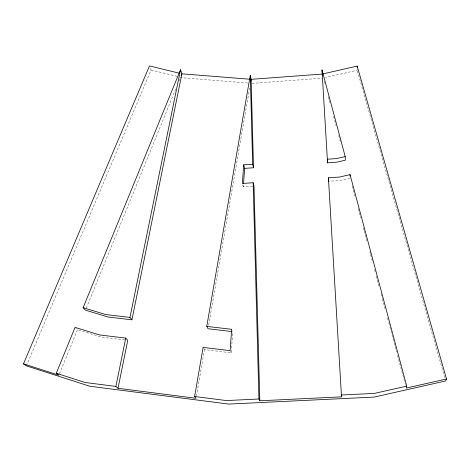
<?xml version="1.0" encoding="UTF-8"?>
<svg xmlns="http://www.w3.org/2000/svg" width="470" height="470" viewBox="0 0 470 470"><rect width="100%" height="100%" fill="white"/><g stroke="black" fill="none" stroke-linecap="round" stroke-linejoin="round"><path stroke-width="0.35" stroke-dasharray="2.35 1.76" d="M357.177 68.867L357.177 70.259L325.363 77.527M203.792 348.511L204.468 349.61L231.222 352.835L232.762 331.656M252.584 186.249L243.301 186.854L243.454 184.722M196.437 396.151L204.468 349.61M208.692 325.14L249.629 88.002M59.455 373.856L77.474 329.705L75.535 327.843M86.286 308.114L175.798 88.765M179.123 80.617L179.681 79.26M26.361 365.86L151.064 69.989L150 67.275M350.109 178.154L339.516 180.562L329.382 181.226M251.949 83.366L322.532 78.173M247.631 83.02L183.247 77.867L179.746 77.01M124.867 340.004L101.814 337.225L77.474 329.705M151.064 69.989L176.949 76.322M230.382 351.202L231.222 352.835M357.376 70.964L444.89 378.133M242.732 184.81L243.301 186.854M324.147 81.128L324.905 83.954M328.307 96.667L330.198 103.729M333.6 116.437L336.056 125.619M338.7 135.507L340.779 143.274M352.195 185.95L354.856 195.878M358.269 208.645L360.737 217.863M363.392 227.791L363.962 229.918M364.15 230.623L367.188 241.974M369.843 251.897L370.413 254.029M370.601 254.734L372.498 261.825M374.584 269.627L375.348 272.465M376.294 276.007L378.949 285.936M381.035 293.738L382.175 297.992M382.369 298.703L385.4 310.047M387.491 317.849L388.625 322.103M388.819 322.808L396.598 351.883M397.544 355.432L405.322 384.501"/><path stroke-width="0.7" d="M357.177 67.48L357.177 66.088L322.261 74.066L251.127 79.33L181.896 73.825L180.527 69.725L83.12 307.68L85.452 310.153L107.965 316.997L131.923 319.812L181.896 73.825L181.067 75.864M243.56 183.3L244.647 168.366L243.719 164.829L252.66 164.23L253.512 167.772L244.647 168.366M243.719 164.829L242.356 183.447L253.16 182.736L254.012 186.155L259.816 400.787L341.52 396.839L328.418 177.795L339.369 177.072L350.05 174.64L406.726 386.123L406.274 388.05L446.5 378.985L357.177 66.088M250.751 81.498L251.127 79.33L250.287 75.224L206.759 326.392L208.069 328.753L232.039 331.567M118.005 388.296L127.746 340.351L125.743 338.1L99.593 334.951L75.053 327.379L56.277 373.251L85.088 382.492L115.879 386.428L118.005 388.296L196.066 398.296L194.609 396.498L203.116 347.412L230.1 350.661L231.669 329.305L206.759 326.392M115.879 386.428L125.743 338.1M131.923 319.812L129.967 317.397L180.527 69.725M446.5 378.985L445.695 380.953L374.149 397.079L228.773 404.082L89.823 386.246L26.361 365.86L23.5 363.851L149.472 65.918L179.076 73.138M345.215 156.592L336.373 158.607L327.314 159.213L327.555 162.82L336.544 162.215L345.315 160.223L345.215 156.592L321.985 69.901L327.555 162.82M406.726 386.123L374.461 393.396L341.379 395L341.52 396.839M259.816 400.787L258.929 398.995L226.446 400.569L194.609 396.498M129.967 317.397L105.815 314.571L83.12 307.68M23.5 363.851L58.903 375.213L56.277 373.251M322.637 75.482L321.985 69.901M328.418 177.795L328.659 181.273M251.127 79.33L253.512 167.772M250.287 75.224L252.66 164.23M253.16 182.736L258.929 398.995M350.05 174.64L350.074 176.044"/></g></svg>
